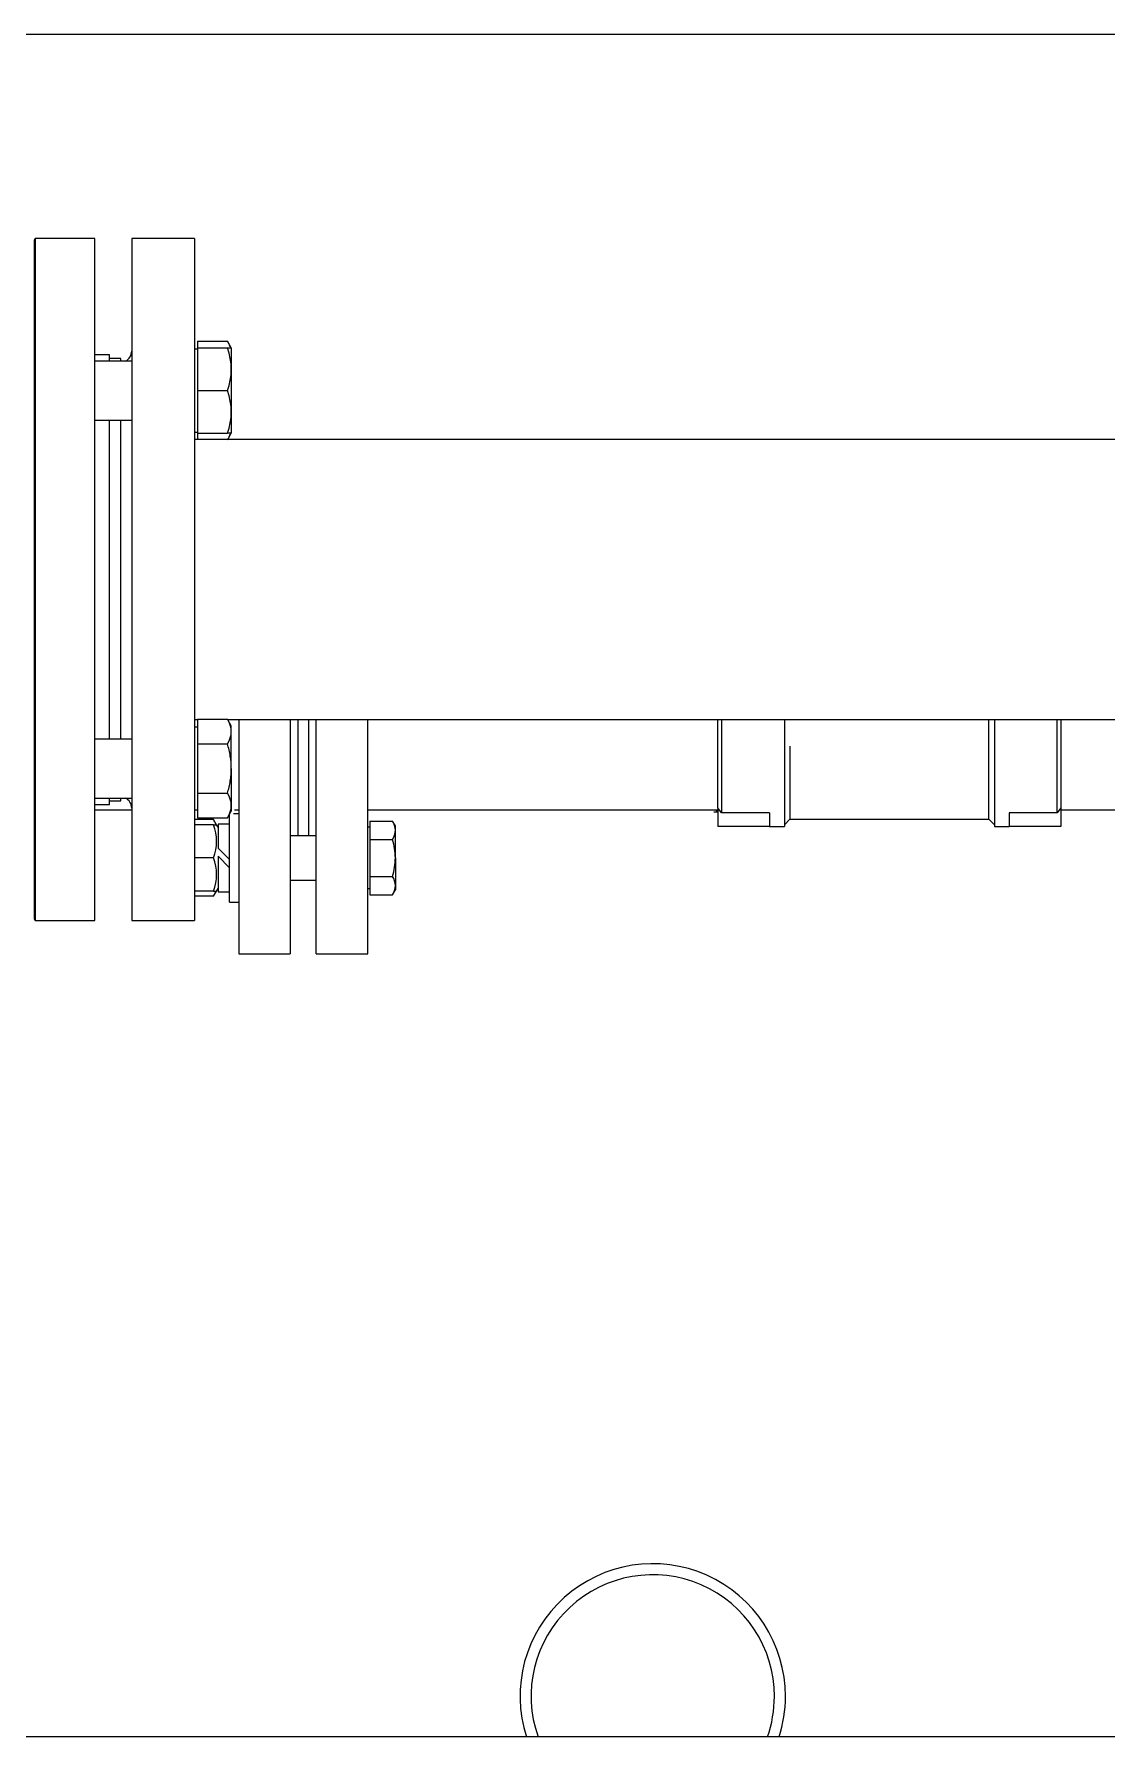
# Model space of a CAD drawing. Extents: x -681219 to -550379, y -242630 to -158199.
# Drawn here: x -635500 to -634956, y -176645 to -175780 of the extents above; entities that cross this region are included whole.
import ezdxf

# ---------------------------------------------------------------- set-up
doc = ezdxf.new("R2010")
doc.units = 0
doc.header["$LTSCALE"] = 1000
for name, color, linetype in [('$TD_AUDIT_GENERATED_(24C)', 7, 'CONTINUOUS'), ('05R22-3', 7, 'CONTINUOUS'), ('12_GB93', 7, 'CONTINUOUS'), ('12_GB97.1', 7, 'CONTINUOUS'), ('DN20-PN1.6_GB911', 7, 'CONTINUOUS'), ('DN20_FIG13', 7, 'CONTINUOUS'), ('DN65_GB9119.8', 7, 'CONTINUOUS'), ('DN80-PN4.0_JB88', 7, 'CONTINUOUS'), ('FIG33_DN65_PN16', 7, 'CONTINUOUS'), ('M12_GB6170', 7, 'CONTINUOUS'), ('M12×55_GB5782', 7, 'CONTINUOUS'), ('M16×70_GB5782', 7, 'CONTINUOUS'), ('MYGL011000191', 7, 'CONTINUOUS'), ('MYGL165_040102', 7, 'CONTINUOUS'), ('MYGL165_040201', 7, 'CONTINUOUS'), ('Y(YZ.Z)-100压力表1.', 7, 'CONTINUOUS')]:
    doc.layers.add(name, color=color, linetype=linetype)

msp = doc.modelspace()

# ---------------------------------------------------------------- linework, layer by layer
at = {"layer": '$TD_AUDIT_GENERATED_(24C)', "color": 7, "linetype": 'Continuous'}
msp.add_line((-639621.8734, -175780.4867), (-633113.0882, -175780.4867), dxfattribs=at)
at = {"layer": '05R22-3', "color": 7, "linetype": 'Continuous'}
msp.add_line((-634855.4342, -176644.584), (-635671.3767, -176644.584), dxfattribs=at)
at = {"layer": '12_GB93', "color": 7, "linetype": 'Continuous'}
for p, q in [((-635406.4429, -176181.3315), (-635406.4429, -176193.5897)), ((-635400.6449, -176181.3315), (-635406.4429, -176181.3315)), ((-635406.4429, -176193.5897), (-635400.6449, -176199.3878)), ((-635406.4429, -176197.6895), (-635406.4429, -176215.7458)), ((-635400.6449, -176203.4876), (-635406.4429, -176197.6895)), ((-635406.4429, -176215.7458), (-635400.6449, -176215.7458))]:
    msp.add_line(p, q, dxfattribs=at)
at = {"layer": '12_GB97.1', "color": 7, "linetype": 'Continuous'}
for p, q in [((-635400.6449, -176220.9827), (-635400.6449, -176176.4639)), ((-635395.969, -176176.0946), (-635398.5984, -176176.0946)), ((-635400.6449, -176220.9827), (-635395.969, -176220.9827))]:
    msp.add_line(p, q, dxfattribs=at)
at = {"layer": 'DN20-PN1.6_GB911', "color": 7, "linetype": 'Continuous'}
for p, q in [((-635395.969, -176128.37), (-635395.969, -176247.1366)), ((-635369.7842, -176128.37), (-635369.7842, -176247.1366)), ((-635366.0436, -176128.37), (-635366.0436, -176187.3166)), ((-635360.4325, -176187.3166), (-635360.4325, -176128.37)), ((-635356.6919, -176247.1366), (-635356.6919, -176128.37)), ((-635330.5071, -176247.1366), (-635330.5071, -176128.37)), ((-635395.969, -176247.1366), (-635369.7842, -176247.1366)), ((-635356.6919, -176247.1366), (-635330.5071, -176247.1366))]:
    msp.add_line(p, q, dxfattribs=at)
at = {"layer": 'DN20_FIG13', "color": 7, "linetype": 'Continuous'}
for p, q in [((-635152.8247, -176173.1861), (-635152.8247, -176128.37)), ((-635150.9544, -176128.37), (-635150.9544, -176175.592)), ((-635119.1586, -176128.37), (-635119.1586, -176182.6099)), ((-635015.3547, -176178.8692), (-635015.3547, -176128.37)), ((-635012.5492, -176128.37), (-635012.5492, -176182.6099)), ((-634980.7534, -176175.592), (-634980.7534, -176128.37)), ((-634978.8831, -176128.37), (-634978.8831, -176173.1861)), ((-635116.3531, -176141.7538), (-635116.3531, -176178.8692)), ((-635154.9946, -176175.1285), (-635153.1478, -176175.1285)), ((-635150.9544, -176175.592), (-635152.8247, -176173.1861)), ((-635152.8247, -176173.1861), (-635152.8247, -176182.6099)), ((-635126.64, -176175.592), (-635150.9544, -176175.592)), ((-635126.64, -176175.592), (-635126.64, -176182.6099)), ((-635119.1586, -176181.6747), (-635116.3531, -176178.8692)), ((-635116.3531, -176178.8692), (-635015.3547, -176178.8692)), ((-635015.3547, -176178.8692), (-635012.5492, -176181.6747)), ((-634980.7534, -176175.592), (-635005.0678, -176175.592)), ((-635005.0678, -176175.592), (-635005.0678, -176182.6099)), ((-634978.8831, -176173.1861), (-634980.7534, -176175.592)), ((-634978.8831, -176173.1861), (-634978.8831, -176182.6099)), ((-635126.64, -176182.6099), (-635152.8247, -176182.6099)), ((-635126.64, -176182.6099), (-635119.1586, -176182.6099)), ((-635012.5492, -176182.6099), (-635005.0678, -176182.6099)), ((-634978.8831, -176182.6099), (-635005.0678, -176182.6099))]:
    msp.add_line(p, q, dxfattribs=at)
msp.add_ellipse((-635139.5461, -176148.9438), major_axis=(0, -33.6661), ratio=0.64278761, start_param=-0.72273425, end_param=-0.67967382, dxfattribs=at)
at = {"layer": 'DN65_GB9119.8', "color": 7, "linetype": 'Continuous'}
for p, q in [((-635450.2089, -175884.2906), (-635450.2089, -176230.3036)), ((-635418.4131, -175884.2906), (-635450.2089, -175884.2906)), ((-635418.4131, -175884.2906), (-635418.4131, -176230.3036)), ((-635450.2089, -176230.3036), (-635418.4131, -176230.3036))]:
    msp.add_line(p, q, dxfattribs=at)
for centre, start, end in [((-635455.8199, -175941.3359), 294.2745297, 0), ((-635455.8199, -176173.2582), 0, 65.7254703)]:
    msp.add_arc(centre, 5.611, start, end, dxfattribs=at)
at = {"layer": 'DN80-PN4.0_JB88', "color": 7, "linetype": 'Continuous'}
for p, q in [((-635455.8199, -175945.0766), (-635461.4309, -175945.0766)), ((-635455.8199, -175946.4509), (-635455.8199, -175945.0766)), ((-635455.8199, -176138.2178), (-635455.8199, -175976.3763)), ((-635461.4309, -176169.5175), (-635455.8199, -176169.5175)), ((-635455.8199, -176169.5175), (-635455.8199, -176168.1432))]:
    msp.add_line(p, q, dxfattribs=at)
at = {"layer": 'FIG33_DN65_PN16', "color": 7, "linetype": 'Continuous'}
for p, q in [((-635499.7729, -175886.1609), (-635499.7729, -176228.4332)), ((-635499.2718, -175884.2906), (-635499.2718, -176230.3036)), ((-635468.9123, -175884.2906), (-635499.2718, -175884.2906)), ((-635468.9123, -176230.3036), (-635468.9123, -175884.2906)), ((-635461.4309, -175943.2063), (-635468.9123, -175943.2063)), ((-635461.4309, -175946.4509), (-635461.4309, -175943.2063)), ((-635461.4309, -176138.2178), (-635461.4309, -175976.3763)), ((-635468.9123, -176171.3878), (-635461.4309, -176171.3878)), ((-635461.4309, -176171.3878), (-635461.4309, -176168.1432)), ((-635499.2718, -176230.3036), (-635468.9123, -176230.3036))]:
    msp.add_line(p, q, dxfattribs=at)
for centre, start, end in [((-635496.0322, -175886.1609), 150, 179.9999999), ((-635496.0322, -176228.4332), 180.0000001, 210)]:
    msp.add_arc(centre, 3.7407, start, end, dxfattribs=at)
at = {"layer": 'M12_GB6170', "color": 7, "linetype": 'Continuous'}
for p, q in [((-635408.7027, -176179.1009), (-635418.4131, -176179.1009)), ((-635407.1988, -176181.7056), (-635408.7027, -176179.1009)), ((-635408.7024, -176181.7056), (-635418.4131, -176181.7056)), ((-635408.7024, -176181.7056), (-635407.1988, -176181.7056)), ((-635406.4429, -176183.0148), (-635407.1988, -176181.7056)), ((-635408.7027, -176198.5386), (-635418.4131, -176198.5386)), ((-635408.7024, -176215.3717), (-635418.4131, -176215.3717)), ((-635408.7027, -176217.9764), (-635407.1988, -176215.3717)), ((-635408.7024, -176215.3717), (-635407.1988, -176215.3717)), ((-635407.1988, -176215.3717), (-635406.4429, -176214.0625)), ((-635408.7027, -176217.9764), (-635418.4131, -176217.9764))]:
    msp.add_line(p, q, dxfattribs=at)
for centre, radius, start, end in [((-635415.9182, -176183.9605), 8.6994, 15.6958113, 33.9600488), ((-635431.7208, -176190.1218), 24.5087, 339.9144081, 20.0839111), ((-635431.7209, -176206.9555), 24.5088, 339.9161491, 20.0855317), ((-635415.9182, -176213.1168), 8.6994, 326.0398026, 344.7226153)]:
    msp.add_arc(centre, radius, start, end, dxfattribs=at)
at = {"layer": 'M12×55_GB5782', "color": 7, "linetype": 'Continuous'}
for p, q in [((-635329.3849, -176179.8072), (-635317.9287, -176179.8072)), ((-635329.3849, -176179.8072), (-635329.3849, -176189.1729)), ((-635316.4795, -176182.3172), (-635317.9287, -176179.8072)), ((-635356.6919, -176187.3166), (-635369.7842, -176187.3166)), ((-635329.3849, -176183.0148), (-635330.5071, -176183.0148)), ((-635329.3849, -176189.1729), (-635317.9285, -176189.1729)), ((-635329.3849, -176189.1729), (-635329.3849, -176207.9044)), ((-635316.4795, -176198.5386), (-635316.4795, -176182.3172)), ((-635316.4795, -176198.5386), (-635316.4795, -176214.7601)), ((-635369.7842, -176209.7607), (-635356.6919, -176209.7607)), ((-635330.5071, -176214.0625), (-635329.3849, -176214.0625)), ((-635329.3849, -176207.9044), (-635317.9285, -176207.9044)), ((-635329.3849, -176207.9044), (-635329.3849, -176217.2701)), ((-635317.9287, -176217.2701), (-635316.4795, -176214.7601)), ((-635329.3849, -176217.2701), (-635317.9287, -176217.2701))]:
    msp.add_line(p, q, dxfattribs=at)
for centre, start, end in [((-635324.8821, -176184.4902), 326.0428623, 33.9600488), ((-635324.882, -176212.5871), 326.0398026, 33.9572862)]:
    msp.add_arc(centre, 8.3833, start, end, dxfattribs=at)
for points in [[(-635316.4795, -176198.5386), (-635316.4795, -176196.956), (-635316.6156, -176195.3836), (-635317.1199, -176192.2563), (-635317.4887, -176190.6962), (-635317.9285, -176189.1729)], [(-635317.9285, -176207.9044), (-635317.4913, -176206.39), (-635317.1272, -176204.8557), (-635316.6193, -176201.7274), (-635316.4795, -176200.1222), (-635316.4795, -176198.5386)]]:
    msp.add_open_spline(points, degree=3, knots=[0, 0, 0, 0, 0.5, 0.5, 1, 1, 1, 1], dxfattribs=at)
at = {"layer": 'M16×70_GB5782', "color": 7, "linetype": 'Continuous'}
for p, q in [((-635416.9168, -175936.3978), (-635401.6451, -175936.3978)), ((-635416.9168, -175936.3978), (-635416.9168, -175939.7499)), ((-635399.7097, -175939.7499), (-635401.6451, -175936.3978)), ((-635450.2089, -175946.4509), (-635468.9123, -175946.4509)), ((-635416.9168, -175940.3723), (-635418.4131, -175940.3723)), ((-635416.9168, -175939.7499), (-635401.6448, -175939.7499)), ((-635416.9168, -175939.7499), (-635416.9168, -175961.4136)), ((-635401.6448, -175939.7499), (-635399.7097, -175939.7499)), ((-635399.7097, -175939.7499), (-635399.7097, -175983.0773)), ((-635416.9168, -175961.4136), (-635401.6451, -175961.4136)), ((-635416.9168, -175961.4136), (-635416.9168, -175983.0773)), ((-635468.9123, -175976.3763), (-635450.2089, -175976.3763)), ((-635418.4131, -175982.4549), (-635416.9168, -175982.4549)), ((-635416.9168, -175983.0773), (-635401.6448, -175983.0773)), ((-635416.9168, -175983.0773), (-635416.9168, -175986.2241)), ((-635399.7097, -175983.0773), (-635401.6448, -175983.0773)), ((-635401.5266, -175986.2241), (-635399.7097, -175983.0773)), ((-635416.9168, -176128.1647), (-635401.6451, -176128.1647)), ((-635416.9168, -176128.1647), (-635416.9168, -176140.6726)), ((-635399.7097, -176131.5168), (-635401.6451, -176128.1647)), ((-635416.9168, -176132.1392), (-635418.4131, -176132.1392)), ((-635399.7097, -176153.1805), (-635399.7097, -176131.5168)), ((-635450.2089, -176138.2178), (-635468.9123, -176138.2178)), ((-635416.9168, -176140.6726), (-635401.6448, -176140.6726)), ((-635416.9168, -176140.6726), (-635416.9168, -176165.6884)), ((-635399.7097, -176153.1805), (-635399.7097, -176174.8442)), ((-635468.9123, -176168.1432), (-635450.2089, -176168.1432)), ((-635416.9168, -176165.6884), (-635401.6448, -176165.6884)), ((-635416.9168, -176165.6884), (-635416.9168, -176178.1963)), ((-635418.4131, -176174.2219), (-635416.9168, -176174.2219)), ((-635416.9168, -176178.1963), (-635401.6451, -176178.1963)), ((-635401.6451, -176178.1963), (-635399.7097, -176174.8442))]:
    msp.add_line(p, q, dxfattribs=at)
for centre, radius, start, end in [((-635410.9313, -175942.652), 11.1959, 18.3234973, 33.960049), ((-635431.2688, -175950.5813), 31.542, 339.9144081, 20.0839111), ((-635431.2689, -175972.2459), 31.5421, 339.9161491, 20.0855317), ((-635410.9312, -175980.1752), 11.1958, 326.0398024, 344.722612), ((-635410.9313, -176134.4189), 11.1959, 326.0428621, 33.960049), ((-635410.9312, -176171.9421), 11.1958, 326.0398024, 33.9572864)]:
    msp.add_arc(centre, radius, start, end, dxfattribs=at)
for points, knots in [([(-635399.7097, -176153.1805), (-635399.7097, -176151.0669), (-635399.8914, -176148.967), (-635400.5649, -176144.7905), (-635401.0575, -176142.7069), (-635401.6448, -176140.6726)], [0, 0, 0, 0, 0.5, 0.5, 1, 1, 1, 1]), ([(-635401.6448, -176165.6884), (-635401.0609, -176163.666), (-635400.5747, -176161.617), (-635400.066, -176158.4835), (-635399.9332, -176157.4272), (-635399.7546, -176155.2988), (-635399.7097, -176154.238), (-635399.7097, -176153.1805)], [0, 0, 0, 0, 0.5, 0.5, 0.75, 0.75, 1, 1, 1, 1])]:
    msp.add_open_spline(points, degree=3, knots=knots, dxfattribs=at)
at = {"layer": 'MYGL011000191', "color": 7, "linetype": 'Continuous'}
for p, q in [((-634879.755, -175986.2241), (-635418.4131, -175986.2241)), ((-635418.4131, -176128.37), (-635416.9168, -176128.37)), ((-635401.5266, -176128.37), (-634879.755, -176128.37))]:
    msp.add_line(p, q, dxfattribs=at)
at = {"layer": 'MYGL165_040102', "color": 7, "linetype": 'Continuous'}
for p, q in [((-635468.9123, -176174.1933), (-635450.2089, -176174.1933)), ((-635398.1686, -176174.1933), (-635395.969, -176174.1933))]:
    msp.add_line(p, q, dxfattribs=at)
at = {"layer": 'MYGL165_040201', "color": 7, "linetype": 'Continuous'}
for p, q in [((-635330.5071, -176174.1933), (-635152.8247, -176174.1933)), ((-634978.8831, -176174.1933), (-634801.2007, -176174.1933))]:
    msp.add_line(p, q, dxfattribs=at)
at = {"layer": 'Y(YZ.Z)-100压力表1.', "color": 7, "linetype": 'Continuous'}
for radius, start, end in [(67.3323, 0, 197.7915906), (61.7212, 0, 199.4712206), (61.7212, 340.5287794, 0), (67.3323, 342.2084094, 0)]:
    msp.add_arc((-635185.9184, -176624.0103), radius, start, end, dxfattribs=at)

doc.saveas('drawing.dxf')
